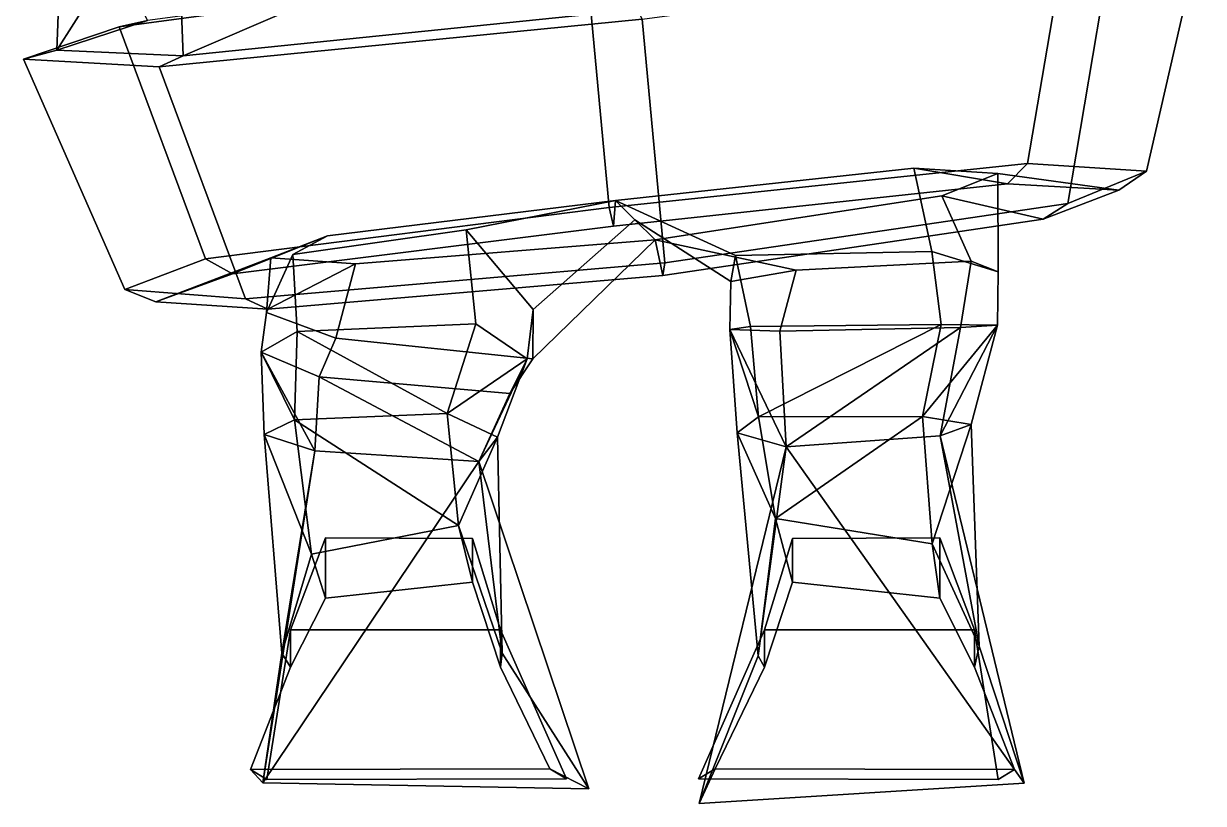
# Model space of a CAD drawing. Extents: x -187 to 126, y -158 to 350.
# Drawn here: x -138.4 to 126.1, y -158.3 to 16.4 of the extents above; entities that cross this region are included whole.
import ezdxf

# ---------------------------------------------------------------- set-up
doc = ezdxf.new("R2010")
doc.units = 0

msp = doc.modelspace()

# ---------------------------------------------------------------- linework, layer by layer
for points in [[(-110.626053, 17.156998, 67.849136), (-129.304947, 55.753967, -0.70513), (-130.979324, 10.495605, -8.706427)], [(-130.979324, 10.495605, -8.706427), (-129.304947, 55.753967, -0.70513), (-104.282112, 52.417831, -69.006355)], [(-130.979324, 10.495605, -8.706427), (-104.282112, 52.417831, -69.006355), (-102.660522, 9.232742, -86.482979)], [(-102.660522, 9.232742, -86.482979), (-104.282112, 52.417831, -69.006355), (-2.09091, 52.372482, -102.572784)], [(-102.660522, 9.232742, -86.482979), (-2.09091, 52.372482, -102.572784), (-0.870005, 19.62085, -110.464005)], [(-7.151783, -24.766838, 113.688393), (86.700226, -14.92128, 85.337692), (96.065742, 40.399704, 88.801346), (-12.232244, 29.849045, 116.324188)], [(96.065742, 40.399704, 88.801346), (86.700226, -14.92128, 85.337692), (113.394806, -16.614975, 3.21526), (126.118179, 39.09494, 6.883348)], [(113.394806, -16.614975, 3.21526), (95.701279, -23.875687, -89.057594), (105.066795, 31.445297, -85.593941), (126.118179, 39.09494, 6.883348)], [(-12.232244, 29.849045, 116.324188), (-11.706059, 30.394196, 104.063858), (-110.626053, 17.156998, 67.849136), (-117.011734, 15.719254, 75.828674)], [(-7.151783, -24.766838, 113.688393), (-12.232244, 29.849045, 116.324188), (-117.011734, 15.719254, 75.828674), (-97.66349, -36.275864, 74.113182)], [(95.701279, -23.875687, -89.057594), (5.359681, -37.213455, -128.721069), (0.273013, 17.408554, -126.085747), (105.066795, 31.445297, -85.593941)], [(-108.010681, 6.764847, -98.566612), (-102.660522, 9.232742, -86.482979), (-0.870005, 19.62085, -110.464005), (0.273013, 17.408554, -126.085747)], [(-138.446335, 8.450821, -9.223983), (-117.011734, 15.719254, 75.828674), (-110.626053, 17.156998, 67.849136), (-130.979324, 10.495605, -8.706427)], [(-88.662437, -45.230263, -100.282104), (-108.010681, 6.764847, -98.566612), (0.273013, 17.408554, -126.085747), (5.359681, -37.213455, -128.721069)], [(-117.011734, 15.719254, 75.828674), (-138.446335, 8.450821, -9.223983), (-115.740227, -43.15535, -10.735038), (-97.66349, -36.275864, 74.113182)], [(-108.010681, 6.764847, -98.566612), (-138.446335, 8.450821, -9.223983), (-130.979324, 10.495605, -8.706427), (-102.660522, 9.232742, -86.482979)], [(-115.740227, -43.15535, -10.735038), (-138.446335, 8.450821, -9.223983), (-108.010681, 6.764847, -98.566612), (-88.662437, -45.230263, -100.282104)], [(-7.151783, -24.766838, 113.688393), (-6.183781, -28.971313, 101.198845), (82.193428, -19.504166, 76.441116), (86.700226, -14.92128, 85.337692)], [(86.700226, -14.92128, 85.337692), (82.193428, -19.504166, 76.441116), (107.136734, -20.9189, 2.643313), (113.394806, -16.614975, 3.21526)], [(-6.183781, -28.971313, 101.198845), (-5.732709, -23.186417, 80.410309), (61.177361, -15.940704, 60.040253), (82.193428, -19.504166, 76.441116)], [(-5.732709, -23.186417, 80.410309), (21.176434, -35.542053, 57.197849), (65.196152, -34.635796, 40.068298), (61.177361, -15.940704, 60.040253)], [(61.177361, -15.940704, 60.040253), (65.196152, -34.635796, 40.068298), (80.093666, -39.207237, 1.487699), (80.02887, -17.175964, 1.360112)], [(82.193428, -19.504166, 76.441116), (61.177361, -15.940704, 60.040253), (80.02887, -17.175964, 1.360112), (107.136734, -20.9189, 2.643313)], [(80.02887, -17.175964, 1.360112), (80.093666, -39.207237, 1.487699), (74.048439, -36.774178, -41.626774), (67.471581, -22.202301, -61.910191)], [(107.136734, -20.9189, 2.643313), (80.02887, -17.175964, 1.360112), (67.471581, -22.202301, -61.910191), (90.158966, -27.428406, -77.891006)], [(113.394806, -16.614975, 3.21526), (107.136734, -20.9189, 2.643313), (90.158966, -27.428406, -77.891006), (95.701279, -23.875687, -89.057594)], [(-6.183781, -28.971313, 101.198845), (-91.630341, -39.637917, 65.858299), (-70.287308, -31.16806, 52.036366), (-5.732709, -23.186417, 80.410309)], [(-5.732709, -23.186417, 80.410309), (-70.287308, -31.16806, 52.036366), (-78.067253, -35.2901, 29.820604), (-39.172615, -29.800438, 57.184834)], [(-1.375026, -27.521507, -4.019736), (-5.732709, -23.186417, 80.410309), (-39.172615, -29.800438, 57.184834), (-24.155836, -47.659943, -2.310934)], [(20.112562, -41.342163, -5.521182), (21.176434, -35.542053, 57.197849), (-5.732709, -23.186417, 80.410309), (-1.375026, -27.521507, -4.019736)], [(67.471581, -22.202301, -61.910191), (74.048439, -36.774178, -41.626774), (34.79533, -38.831879, -68.486877), (3.157284, -32.030327, -91.833183)], [(90.158966, -27.428406, -77.891006), (67.471581, -22.202301, -61.910191), (3.157284, -32.030327, -91.833183), (4.888311, -39.986023, -113.3228)], [(-7.151783, -24.766838, 113.688393), (-97.66349, -36.275864, 74.113182), (-91.630341, -39.637917, 65.858299), (-6.183781, -28.971313, 101.198845)], [(95.701279, -23.875687, -89.057594), (90.158966, -27.428406, -77.891006), (4.888311, -39.986023, -113.3228), (5.359681, -37.213455, -128.721069)], [(3.157284, -32.030327, -91.833183), (-1.375026, -27.521507, -4.019736), (-24.155836, -47.659943, -2.310934), (-24.289049, -58.688103, -67.315636)], [(20.112562, -41.342163, -5.521182), (-1.375026, -27.521507, -4.019736), (3.157284, -32.030327, -91.833183), (34.79533, -38.831879, -68.486877)], [(-91.630341, -39.637917, 65.858299), (-108.823402, -45.933258, -10.504865), (-82.982368, -36.057327, -8.564408), (-70.287308, -31.16806, 52.036366)], [(-70.287308, -31.16806, 52.036366), (-82.982368, -36.057327, -8.564408), (-83.939369, -48.285629, -10.344613), (-78.067253, -35.2901, 29.820604)], [(-37.027355, -50.83429, 23.831507), (-39.172615, -29.800438, 57.184834), (-78.067253, -35.2901, 29.820604), (-77.136688, -52.539536, 7.924651)], [(-37.027355, -50.83429, 23.831507), (-25.511223, -58.678734, -0.987504), (-24.155836, -47.659943, -2.310934), (-39.172615, -29.800438, 57.184834)], [(-83.66481, -47.562164, -88.473816), (4.888311, -39.986023, -113.3228), (3.157284, -32.030327, -91.833183), (-63.993084, -37.429665, -69.914078)], [(-63.993084, -37.429665, -69.914078), (3.157284, -32.030327, -91.833183), (-24.289049, -58.688103, -67.315636), (-68.392937, -54.067078, -51.104698)], [(-97.66349, -36.275864, 74.113182), (-115.740227, -43.15535, -10.735038), (-108.823402, -45.933258, -10.504865), (-91.630341, -39.637917, 65.858299)], [(-108.823402, -45.933258, -10.504865), (-83.66481, -47.562164, -88.473816), (-63.993084, -37.429665, -69.914078), (-82.982368, -36.057327, -8.564408)], [(-77.136688, -52.539536, 7.924651), (-78.067253, -35.2901, 29.820604), (-83.939369, -48.285629, -10.344613), (-85.20768, -57.194679, -10.480519)], [(-82.982368, -36.057327, -8.564408), (-63.993084, -37.429665, -69.914078), (-68.392937, -54.067078, -51.104698), (-83.939369, -48.285629, -10.344613)], [(24.543283, -51.450745, 18.879761), (21.176434, -35.542053, 57.197849), (20.112562, -41.342163, -5.521182), (19.949638, -52.095818, -8.551825)], [(24.543283, -51.450745, 18.879761), (67.326797, -50.992432, 14.885494), (65.196152, -34.635796, 40.068298), (21.176434, -35.542053, 57.197849)], [(71.628502, -51.687775, -20.182764), (31.16128, -52.520508, -35.071404), (34.79533, -38.831879, -68.486877), (74.048439, -36.774178, -41.626774)], [(67.326797, -50.992432, 14.885494), (79.914833, -51.165878, -0.704642), (80.093666, -39.207237, 1.487699), (65.196152, -34.635796, 40.068298)], [(79.914833, -51.165878, -0.704642), (71.628502, -51.687775, -20.182764), (74.048439, -36.774178, -41.626774), (80.093666, -39.207237, 1.487699)], [(-88.662437, -45.230263, -100.282104), (5.359681, -37.213455, -128.721069), (4.888311, -39.986023, -113.3228), (-83.66481, -47.562164, -88.473816)], [(19.949638, -52.095818, -8.551825), (20.112562, -41.342163, -5.521182), (34.79533, -38.831879, -68.486877), (31.16128, -52.520508, -35.071404)], [(-115.740227, -43.15535, -10.735038), (-88.662437, -45.230263, -100.282104), (-83.66481, -47.562164, -88.473816), (-108.823402, -45.933258, -10.504865)], [(-85.20768, -57.194679, -10.480519), (-83.939369, -48.285629, -10.344613), (-68.392937, -54.067078, -51.104698), (-72.198616, -62.699615, -26.682066)], [(-25.511223, -58.678734, -0.987504), (-29.430325, -66.465187, -29.409595), (-24.289049, -58.688103, -67.315636), (-24.155836, -47.659943, -2.310934)], [(-77.728218, -72.364838, 25.49299), (-77.136688, -52.539536, 7.924651), (-85.20768, -57.194679, -10.480519)], [(-43.431152, -70.933167, 39.696548), (-77.136688, -52.539536, 7.924651), (-77.728218, -72.364838, 25.49299)], [(-43.431152, -70.933167, 39.696548), (-37.027355, -50.83429, 23.831507), (-77.136688, -52.539536, 7.924651)], [(-43.431152, -70.933167, 39.696548), (-25.511223, -58.678734, -0.987504), (-37.027355, -50.83429, 23.831507)], [(26.376873, -71.722549, 30.401766), (24.543283, -51.450745, 18.879761), (19.949638, -52.095818, -8.551825)], [(26.376873, -71.722549, 30.401766), (19.949638, -52.095818, -8.551825), (21.539387, -75.265793, 5.245789)], [(32.521645, -78.402336, -18.903412), (19.949638, -52.095818, -8.551825), (31.16128, -52.520508, -35.071404)], [(21.539387, -75.265793, 5.245789), (19.949638, -52.095818, -8.551825), (32.521645, -78.402336, -18.903412)], [(26.376873, -71.722549, 30.401766), (67.326797, -50.992432, 14.885494), (24.543283, -51.450745, 18.879761)], [(26.376873, -71.722549, 30.401766), (63.125057, -71.646461, 26.427), (67.326797, -50.992432, 14.885494)], [(32.521645, -78.402336, -18.903412), (31.16128, -52.520508, -35.071404), (71.628502, -51.687775, -20.182764)], [(67.119156, -75.988327, -5.621367), (32.521645, -78.402336, -18.903412), (71.628502, -51.687775, -20.182764)], [(63.125057, -71.646461, 26.427), (79.914833, -51.165878, -0.704642), (67.326797, -50.992432, 14.885494)], [(63.125057, -71.646461, 26.427), (74.061752, -73.432671, 12.09751), (79.914833, -51.165878, -0.704642)], [(67.119156, -75.988327, -5.621367), (71.628502, -51.687775, -20.182764), (79.914833, -51.165878, -0.704642)], [(74.061752, -73.432671, 12.09751), (67.119156, -75.988327, -5.621367), (79.914833, -51.165878, -0.704642)], [(-72.198616, -62.699615, -26.682066), (-68.392937, -54.067078, -51.104698), (-24.289049, -58.688103, -67.315636), (-29.430325, -66.465187, -29.409595)], [(-77.728218, -72.364838, 25.49299), (-85.20768, -57.194679, -10.480519), (-84.466454, -75.631401, 8.635137)], [(-84.466454, -75.631401, 8.635137), (-85.20768, -57.194679, -10.480519), (-73.113297, -79.351563, -6.426558)], [(-73.113297, -79.351563, -6.426558), (-85.20768, -57.194679, -10.480519), (-72.198616, -62.699615, -26.682066)], [(-43.431152, -70.933167, 39.696548), (-32.140347, -76.29303, 16.894686), (-25.511223, -58.678734, -0.987504)], [(-36.331268, -81.681976, -9.410445), (-29.430325, -66.465187, -29.409595), (-25.511223, -58.678734, -0.987504)], [(-32.140347, -76.29303, 16.894686), (-36.331268, -81.681976, -9.410445), (-25.511223, -58.678734, -0.987504)], [(-73.113297, -79.351563, -6.426558), (-72.198616, -62.699615, -26.682066), (-36.331268, -81.681976, -9.410445)], [(-36.331268, -81.681976, -9.410445), (-72.198616, -62.699615, -26.682066), (-29.430325, -66.465187, -29.409595)], [(-40.904438, -96.092339, 22.995068), (-43.431152, -70.933167, 39.696548), (-77.728218, -72.364838, 25.49299)], [(-40.904438, -96.092339, 22.995068), (-32.140347, -76.29303, 16.894686), (-43.431152, -70.933167, 39.696548)], [(-73.899338, -102.48008, 9.075418), (-77.728218, -72.364838, 25.49299), (-84.466454, -75.631401, 8.635137)], [(-73.899338, -102.48008, 9.075418), (-40.904438, -96.092339, 22.995068), (-77.728218, -72.364838, 25.49299)], [(30.132675, -94.465637, 17.215469), (26.376873, -71.722549, 30.401766), (21.539387, -75.265793, 5.245789)], [(30.132675, -94.465637, 17.215469), (63.125057, -71.646461, 26.427), (26.376873, -71.722549, 30.401766)], [(65.331413, -100.136581, 11.496598), (63.125057, -71.646461, 26.427), (30.132675, -94.465637, 17.215469)], [(65.331413, -100.136581, 11.496598), (74.061752, -73.432671, 12.09751), (63.125057, -71.646461, 26.427)], [(75.808784, -123.136185, -3.093222), (74.061752, -73.432671, 12.09751), (65.331413, -100.136581, 11.496598)], [(75.808784, -123.136185, -3.093222), (67.119156, -75.988327, -5.621367), (74.061752, -73.432671, 12.09751)], [(-80.564026, -124.683708, -9.11191), (-73.899338, -102.48008, 9.075418), (-84.466454, -75.631401, 8.635137)], [(-80.564026, -124.683708, -9.11191), (-84.466454, -75.631401, 8.635137), (-73.113297, -79.351563, -6.426558)], [(-31.127176, -124.700935, -2.981922), (-32.140347, -76.29303, 16.894686), (-40.904438, -96.092339, 22.995068)], [(-31.127176, -124.700935, -2.981922), (-36.331268, -81.681976, -9.410445), (-32.140347, -76.29303, 16.894686)], [(26.254541, -125.267319, -8.196539), (30.132675, -94.465637, 17.215469), (21.539387, -75.265793, 5.245789)], [(26.254541, -125.267319, -8.196539), (21.539387, -75.265793, 5.245789), (32.521645, -78.402336, -18.903412)], [(85.949875, -153.803299, -26.86801), (32.521645, -78.402336, -18.903412), (67.119156, -75.988327, -5.621367)], [(85.949875, -153.803299, -26.86801), (67.119156, -75.988327, -5.621367), (75.808784, -123.136185, -3.093222)], [(-84.804115, -153.775986, -36.671104), (-80.564026, -124.683708, -9.11191), (-73.113297, -79.351563, -6.426558)], [(-84.804115, -153.775986, -36.671104), (-73.113297, -79.351563, -6.426558), (-36.331268, -81.681976, -9.410445)], [(13.079591, -158.349411, -36.15379), (26.254541, -125.267319, -8.196539), (32.521645, -78.402336, -18.903412)], [(13.079591, -158.349411, -36.15379), (32.521645, -78.402336, -18.903412), (85.949875, -153.803299, -26.86801)], [(-11.701361, -155.064209, -29.483572), (-84.804115, -153.775986, -36.671104), (-36.331268, -81.681976, -9.410445)], [(-11.701361, -155.064209, -29.483572), (-36.331268, -81.681976, -9.410445), (-31.127176, -124.700935, -2.981922)], [(26.254541, -125.267319, -8.196539), (27.673773, -127.827744, 43.725594), (33.987896, -108.736435, 35.947453), (30.132675, -94.465637, 17.215469)], [(30.132675, -94.465637, 17.215469), (33.987896, -108.736435, 35.947453), (66.977409, -112.334427, 35.947453), (65.331413, -100.136581, 11.496598)], [(-40.904438, -96.092339, 22.995068), (-73.899338, -102.48008, 9.075418), (-70.777412, -112.334427, 35.947453), (-37.787899, -108.736435, 35.947453)], [(-31.127176, -124.700935, -2.981922), (-40.904438, -96.092339, 22.995068), (-37.787899, -108.736435, 35.947453), (-31.473774, -127.827744, 43.725594)], [(-31.473774, -119.444244, 102.617195), (-37.787899, -98.998032, 87.801697), (-70.777412, -98.812729, 87.801697), (-78.613716, -119.444244, 102.617195)], [(-78.613716, -119.444244, 102.617195), (-70.777412, -98.812729, 87.801697), (-70.777412, -112.334427, 35.947453), (-78.613716, -127.827744, 43.725594)], [(-37.787899, -98.998032, 87.801697), (-37.787899, -108.736435, 35.947453), (-70.777412, -112.334427, 35.947453), (-70.777412, -98.812729, 87.801697)], [(-31.473774, -119.444244, 102.617195), (-31.473774, -127.827744, 43.725594), (-37.787899, -108.736435, 35.947453), (-37.787899, -98.998032, 87.801697)], [(27.673773, -119.444244, 102.617195), (74.813721, -119.444244, 102.617195), (66.977409, -98.812729, 87.801697), (33.987896, -98.998032, 87.801697)], [(27.673773, -119.444244, 102.617195), (33.987896, -98.998032, 87.801697), (33.987896, -108.736435, 35.947453), (27.673773, -127.827744, 43.725594)], [(33.987896, -98.998032, 87.801697), (66.977409, -98.812729, 87.801697), (66.977409, -112.334427, 35.947453), (33.987896, -108.736435, 35.947453)], [(75.808784, -123.136185, -3.093222), (65.331413, -100.136581, 11.496598), (66.977409, -112.334427, 35.947453), (74.813721, -127.827744, 43.725594)], [(74.813721, -119.444244, 102.617195), (74.813721, -127.827744, 43.725594), (66.977409, -112.334427, 35.947453), (66.977409, -98.812729, 87.801697)], [(-80.564026, -124.683708, -9.11191), (-78.613716, -127.827744, 43.725594), (-70.777412, -112.334427, 35.947453), (-73.899338, -102.48008, 9.075418)], [(-83.890282, -153.02951, 102.617195), (-78.613716, -119.444244, 102.617195), (-78.613716, -127.827744, 43.725594), (-87.594154, -150.723206, 36.317848)], [(-16.70689, -152.844193, 102.617195), (-31.473774, -119.444244, 102.617195), (-78.613716, -119.444244, 102.617195), (-83.890282, -153.02951, 102.617195)], [(-16.70689, -152.844193, 102.617195), (-20.410763, -150.61731, 32.613968), (-31.473774, -127.827744, 43.725594), (-31.473774, -119.444244, 102.617195)], [(12.906889, -152.844193, 102.617195), (80.090286, -153.02951, 102.617195), (74.813721, -119.444244, 102.617195), (27.673773, -119.444244, 102.617195)], [(12.906889, -152.844193, 102.617195), (27.673773, -119.444244, 102.617195), (27.673773, -127.827744, 43.725594), (16.610764, -150.61731, 32.613968)], [(80.090286, -153.02951, 102.617195), (83.794151, -150.723206, 36.317848), (74.813721, -127.827744, 43.725594), (74.813721, -119.444244, 102.617195)], [(85.949875, -153.803299, -26.86801), (75.808784, -123.136185, -3.093222), (74.813721, -127.827744, 43.725594), (83.794151, -150.723206, 36.317848)], [(-84.804115, -153.775986, -36.671104), (-87.594154, -150.723206, 36.317848), (-78.613716, -127.827744, 43.725594), (-80.564026, -124.683708, -9.11191)], [(-11.701361, -155.064209, -29.483572), (-31.127176, -124.700935, -2.981922), (-31.473774, -127.827744, 43.725594), (-20.410763, -150.61731, 32.613968)], [(13.079591, -158.349411, -36.15379), (16.610764, -150.61731, 32.613968), (27.673773, -127.827744, 43.725594), (26.254541, -125.267319, -8.196539)], [(-84.804115, -153.775986, -36.671104), (-11.701361, -155.064209, -29.483572), (-20.410763, -150.61731, 32.613968), (-87.594154, -150.723206, 36.317848)], [(-83.890282, -153.02951, 102.617195), (-87.594154, -150.723206, 36.317848), (-20.410763, -150.61731, 32.613968), (-16.70689, -152.844193, 102.617195)], [(80.090286, -153.02951, 102.617195), (12.906889, -152.844193, 102.617195), (16.610764, -150.61731, 32.613968), (83.794151, -150.723206, 36.317848)], [(85.949875, -153.803299, -26.86801), (83.794151, -150.723206, 36.317848), (16.610764, -150.61731, 32.613968), (13.079591, -158.349411, -36.15379)]]:
    msp.add_3dface(points)

doc.saveas('drawing.dxf')
